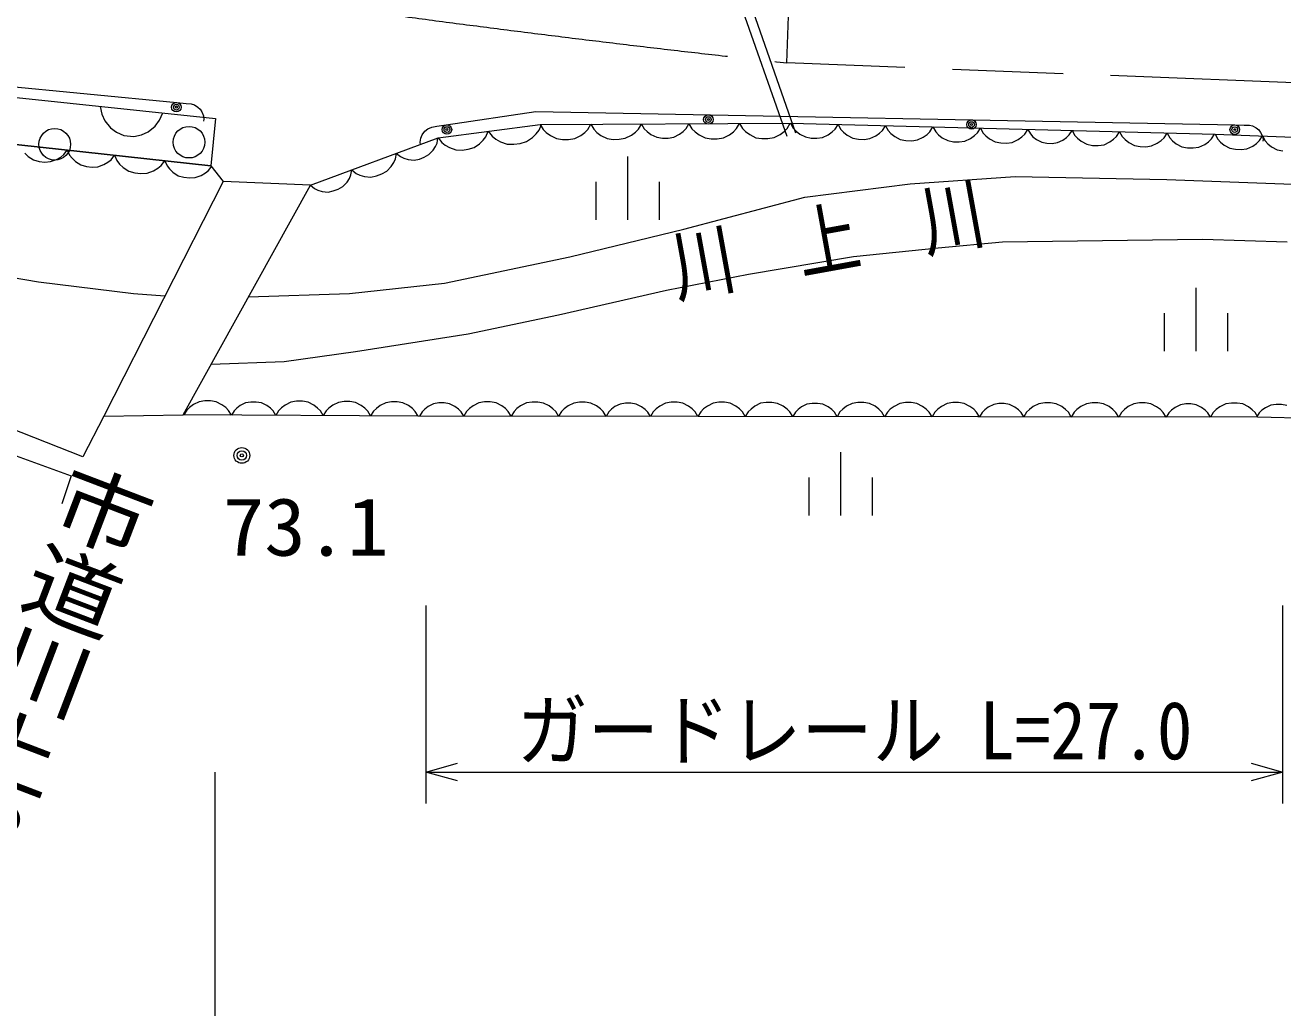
# Model space of a CAD drawing. Units: millimetres, scale not verified. Extents: x 40000 to 680000, y 20000 to 380000.
# Drawn here: x 433569 to 473317, y 235842 to 266900 of the extents above; entities that cross this region are included whole.
import ezdxf
from ezdxf.enums import TextEntityAlignment as Align

# ---------------------------------------------------------------- set-up
doc = ezdxf.new("R2010")
doc.units = ezdxf.units.MM
doc.header["$LTSCALE"] = 1000
doc.linetypes.add('CHAIN', pattern=[18.5, 12, -1.5, 3.5, -1.5])
for name, color, linetype, lineweight in [('M-BGD', 7, 'Continuous', 13), ('M-BMK', 2, 'CHAIN', 13), ('M-STR-HTXT', 7, 'Continuous', 13)]:
    doc.layers.add(name, color=color, linetype=linetype, lineweight=lineweight)
doc.layers.add('M-BGD-HTXT', color=7, linetype='Continuous')
doc.styles.add('@ＭＳ ゴシック', font='')
doc.styles.add('ＭＳ ゴシック', font='')
doc.styles.get('@ＭＳ ゴシック').set_extended_font_data('@MS Gothic')
doc.styles.get('ＭＳ ゴシック').set_extended_font_data('MS Gothic')

msp = doc.modelspace()

# ---------------------------------------------------------------- linework, layer by layer
at = {"layer": 'M-BGD'}
for p, q in [((456117, 267746), (457636, 263397)), ((456401, 267845), (457919, 263496)), ((415984, 266622), (438361, 264455)), ((439434, 262453), (415269, 265104)), ((428956, 265066), (439588, 263952)), ((435935, 264334), (435990, 264087)), ((438361, 264455), (438660, 264426)), ((438660, 264426), (438819, 264410)), ((438819, 264410), (438917, 264381)), ((438917, 264381), (439030, 264310)), ((425951, 263932), (439434, 262453)), ((435990, 264087), (436088, 263876)), ((437820, 263895), (437924, 264126)), ((439030, 264310), (439104, 264242)), ((439104, 264242), (439156, 264157)), ((439156, 264157), (439204, 264032)), ((439204, 264032), (439215, 263930)), ((439215, 263930), (439209, 263870)), ((439588, 263952), (439434, 262453)), ((446877, 263748), (449704, 264172)), ((449704, 264172), (471798, 263748)), ((436088, 263876), (436266, 263656)), ((436266, 263656), (436453, 263516)), ((437249, 263432), (437460, 263531)), ((437460, 263531), (437680, 263709)), ((437680, 263709), (437820, 263895)), ((446116, 263432), (446200, 263545)), ((446200, 263545), (446290, 263620)), ((446290, 263620), (446422, 263680)), ((446422, 263680), (446580, 263704)), ((446580, 263704), (446877, 263748)), ((446618, 263337), (449846, 263759)), ((448130, 263373), (448205, 263545)), ((448205, 263545), (448328, 263389)), ((449724, 263469), (449811, 263583)), ((449811, 263583), (449890, 263765)), ((449846, 263759), (457760, 263798)), ((449846, 263759), (449942, 263600)), ((449942, 263600), (450039, 263504)), ((451255, 263510), (451350, 263607)), ((451350, 263607), (451446, 263767)), ((451446, 263767), (451542, 263608)), ((451542, 263608), (451639, 263512)), ((452855, 263518), (452950, 263614)), ((452950, 263614), (453046, 263775)), ((453046, 263775), (453136, 263625)), ((453136, 263625), (453227, 263536)), ((453227, 263536), (453347, 263446)), ((454247, 263451), (454367, 263541)), ((454367, 263541), (454456, 263632)), ((454456, 263632), (454546, 263782)), ((454546, 263782), (454642, 263623)), ((454642, 263623), (454739, 263527)), ((455827, 263436), (455955, 263533)), ((455955, 263533), (456050, 263630)), ((456050, 263630), (456146, 263790)), ((456146, 263790), (456242, 263630)), ((456242, 263630), (456339, 263535)), ((456339, 263535), (456467, 263440)), ((457427, 263444), (457555, 263541)), ((457555, 263541), (457650, 263637)), ((457650, 263637), (457746, 263798)), ((457760, 263798), (471176, 263452)), ((457760, 263798), (457846, 263646)), ((457846, 263646), (457934, 263553)), ((457934, 263553), (458051, 263460)), ((459073, 263524), (459166, 263612)), ((459166, 263612), (459259, 263759)), ((459259, 263759), (459346, 263607)), ((459346, 263607), (459433, 263515)), ((460573, 263485), (460665, 263573)), ((460665, 263573), (460759, 263721)), ((460759, 263721), (460845, 263568)), ((460845, 263568), (460933, 263476)), ((462072, 263447), (462165, 263534)), ((462165, 263534), (462258, 263682)), ((462258, 263682), (462345, 263530)), ((462345, 263530), (462432, 263437)), ((463664, 263496), (463758, 263643)), ((463758, 263643), (463844, 263491)), ((465164, 263457), (465257, 263605)), ((465257, 263605), (465338, 263462)), ((466569, 263431), (466657, 263569)), ((466657, 263569), (466743, 263416)), ((468063, 263382), (468156, 263530)), ((468156, 263530), (468243, 263378)), ((471798, 263748), (472098, 263742)), ((472098, 263742), (472258, 263739)), ((472258, 263739), (472358, 263717)), ((472358, 263717), (472477, 263655)), ((472477, 263655), (472556, 263594)), ((472556, 263594), (472614, 263512)), ((436453, 263516), (436683, 263411)), ((436683, 263411), (437002, 263378)), ((437002, 263378), (437249, 263432)), ((442584, 261838), (446618, 263337)), ((446049, 263199), (446071, 263324)), ((446061, 263120), (446049, 263199)), ((446071, 263324), (446116, 263432)), ((446536, 263067), (446585, 263175)), ((446585, 263175), (446615, 263336)), ((446618, 263337), (446734, 263191)), ((446734, 263191), (446842, 263108)), ((447755, 263034), (447933, 263154)), ((447933, 263154), (448048, 263266)), ((448048, 263266), (448130, 263373)), ((448328, 263389), (448442, 263301)), ((448442, 263301), (448591, 263218)), ((448591, 263218), (448806, 263143)), ((448806, 263143), (449013, 263136)), ((449013, 263136), (449215, 263162)), ((449215, 263162), (449413, 263223)), ((449413, 263223), (449602, 263350)), ((449602, 263350), (449724, 263469)), ((450039, 263504), (450167, 263409)), ((450167, 263409), (450360, 263314)), ((450360, 263314), (450552, 263283)), ((450552, 263283), (450744, 263284)), ((450744, 263284), (450936, 263317)), ((450936, 263317), (451127, 263414)), ((451127, 263414), (451255, 263510)), ((451639, 263512), (451767, 263417)), ((451767, 263417), (451960, 263322)), ((451960, 263322), (452152, 263291)), ((452152, 263291), (452344, 263292)), ((452344, 263292), (452536, 263324)), ((452536, 263324), (452727, 263421)), ((452727, 263421), (452855, 263518)), ((453347, 263446), (453528, 263357)), ((453528, 263357), (453708, 263328)), ((453708, 263328), (453888, 263329)), ((453888, 263329), (454068, 263360)), ((454068, 263360), (454247, 263451)), ((454739, 263527), (454867, 263432)), ((454867, 263432), (455060, 263337)), ((455060, 263337), (455252, 263306)), ((455252, 263306), (455444, 263307)), ((455444, 263307), (455636, 263340)), ((455636, 263340), (455827, 263436)), ((456467, 263440), (456660, 263344)), ((456660, 263344), (456852, 263313)), ((456852, 263313), (457044, 263314)), ((457044, 263314), (457236, 263347)), ((457236, 263347), (457427, 263444)), ((458051, 263460), (458229, 263366)), ((458229, 263366), (458408, 263331)), ((458408, 263331), (458588, 263326)), ((458588, 263326), (458769, 263352)), ((458769, 263352), (458951, 263437)), ((458951, 263437), (459073, 263524)), ((459433, 263515), (459551, 263422)), ((459551, 263422), (459728, 263327)), ((459728, 263327), (459908, 263292)), ((459908, 263292), (460088, 263288)), ((460088, 263288), (460268, 263313)), ((460268, 263313), (460450, 263398)), ((460450, 263398), (460573, 263485)), ((460933, 263476), (461050, 263383)), ((461050, 263383), (461228, 263288)), ((461228, 263288), (461407, 263254)), ((461407, 263254), (461587, 263249)), ((461587, 263249), (461768, 263274)), ((461768, 263274), (461950, 263360)), ((461950, 263360), (462072, 263447)), ((462432, 263437), (462550, 263344)), ((462550, 263344), (462727, 263250)), ((462727, 263250), (462907, 263215)), ((462907, 263215), (463087, 263210)), ((463087, 263210), (463267, 263236)), ((463267, 263236), (463449, 263321)), ((463449, 263321), (463572, 263408)), ((463572, 263408), (463664, 263496)), ((463844, 263491), (463932, 263399)), ((463932, 263399), (464049, 263306)), ((464049, 263306), (464227, 263211)), ((464227, 263211), (464406, 263176)), ((464406, 263176), (464586, 263172)), ((464586, 263172), (464767, 263197)), ((464767, 263197), (464949, 263282)), ((464949, 263282), (465071, 263369)), ((465071, 263369), (465164, 263457)), ((465338, 263462), (465420, 263376)), ((465420, 263376), (465529, 263289)), ((465529, 263289), (465695, 263201)), ((465695, 263201), (465862, 263169)), ((465862, 263169), (466030, 263165)), ((466030, 263165), (466199, 263188)), ((466199, 263188), (466369, 263268)), ((466369, 263268), (466483, 263349)), ((466483, 263349), (466569, 263431)), ((466743, 263416), (466831, 263324)), ((466831, 263324), (466948, 263231)), ((466948, 263231), (467126, 263136)), ((467126, 263136), (467305, 263102)), ((467666, 263122), (467848, 263208)), ((467848, 263208), (467970, 263295)), ((467970, 263295), (468063, 263382)), ((468243, 263378), (468330, 263285)), ((468330, 263285), (468448, 263192)), ((468448, 263192), (468625, 263098)), ((469165, 263084), (469348, 263169)), ((469348, 263169), (469470, 263256)), ((469470, 263256), (469562, 263344)), ((469562, 263344), (469656, 263491)), ((469656, 263491), (469742, 263339)), ((469742, 263339), (469830, 263247)), ((469830, 263247), (469947, 263154)), ((469947, 263154), (470125, 263059)), ((470847, 263130), (470969, 263217)), ((470969, 263217), (471062, 263305)), ((471062, 263305), (471155, 263453)), ((471176, 263452), (478706, 263183)), ((471176, 263452), (471261, 263299)), ((471261, 263299), (471348, 263206)), ((471348, 263206), (471464, 263112)), ((472364, 263079), (472487, 263165)), ((472487, 263165), (472580, 263252)), ((472580, 263252), (472675, 263399)), ((472614, 263512), (472672, 263391)), ((472672, 263391), (472690, 263291)), ((472675, 263399), (472760, 263245)), ((472690, 263291), (472689, 263231)), ((472760, 263245), (472847, 263152)), ((472847, 263152), (472963, 263058)), ((433559, 262856), (433669, 262754)), ((433669, 262754), (433838, 262645)), ((434692, 262732), (434792, 262812)), ((434792, 262812), (434898, 262951)), ((434898, 262951), (434971, 262792)), ((434971, 262792), (435050, 262693)), ((436283, 262648), (436389, 262787)), ((436389, 262787), (436467, 262618)), ((445271, 262676), (445303, 262848)), ((445303, 262848), (445430, 262746)), ((445430, 262746), (445538, 262697)), ((446184, 262727), (446332, 262812)), ((446332, 262812), (446460, 262949)), ((446460, 262949), (446536, 263067)), ((446842, 263108), (446981, 263029)), ((446981, 263029), (447184, 262959)), ((447184, 262959), (447379, 262952)), ((447379, 262952), (447569, 262977)), ((447569, 262977), (447755, 263034)), ((452602, 262749), (452602, 260749)), ((467305, 263102), (467485, 263097)), ((467485, 263097), (467666, 263122)), ((468625, 263098), (468805, 263063)), ((468805, 263063), (468985, 263058)), ((468985, 263058), (469165, 263084)), ((470125, 263059), (470304, 263024)), ((470304, 263024), (470484, 263020)), ((470484, 263020), (470665, 263045)), ((470665, 263045), (470847, 263130)), ((471464, 263112), (471641, 263015)), ((471641, 263015), (471820, 262979)), ((471820, 262979), (472000, 262972)), ((472000, 262972), (472181, 262996)), ((472181, 262996), (472364, 263079)), ((472963, 263058), (473140, 262962)), ((473140, 262962), (473319, 262925)), ((433838, 262645), (434013, 262595)), ((434013, 262595), (434192, 262575)), ((434192, 262575), (434375, 262586)), ((434375, 262586), (434563, 262656)), ((434563, 262656), (434692, 262732)), ((435050, 262693), (435160, 262590)), ((435160, 262590), (435329, 262481)), ((435329, 262481), (435505, 262432)), ((435505, 262432), (435683, 262412)), ((435683, 262412), (435866, 262422)), ((435866, 262422), (436054, 262492)), ((436054, 262492), (436183, 262568)), ((436183, 262568), (436283, 262648)), ((436467, 262618), (436552, 262512)), ((436552, 262512), (436668, 262402)), ((436668, 262402), (436849, 262286)), ((437623, 262298), (437760, 262379)), ((437760, 262379), (437866, 262464)), ((437866, 262464), (437979, 262613)), ((437979, 262613), (438052, 262454)), ((438052, 262454), (438132, 262355)), ((438132, 262355), (438241, 262252)), ((439364, 262310), (439470, 262449)), ((439434, 262453), (439822, 261964)), ((444999, 262287), (445137, 262434)), ((445137, 262434), (445218, 262561)), ((445218, 262561), (445271, 262676)), ((445538, 262697), (445673, 262657)), ((445673, 262657), (445859, 262637)), ((445859, 262637), (446027, 262669)), ((446027, 262669), (446184, 262727)), ((439822, 261964), (436057, 254544)), ((436849, 262286), (437036, 262233)), ((437036, 262233), (437227, 262212)), ((437227, 262212), (437421, 262223)), ((437421, 262223), (437623, 262298)), ((438241, 262252), (438410, 262143)), ((438410, 262143), (438586, 262094)), ((438586, 262094), (438765, 262074)), ((438765, 262074), (438947, 262084)), ((438947, 262084), (439136, 262154)), ((439136, 262154), (439265, 262230)), ((439265, 262230), (439364, 262310)), ((442584, 261838), (439822, 261964)), ((443613, 261802), (443742, 261940)), ((443742, 261940), (443817, 262057)), ((443817, 262057), (443867, 262165)), ((443867, 262165), (443897, 262326)), ((443897, 262326), (444033, 262217)), ((444033, 262217), (444149, 262164)), ((444149, 262164), (444293, 262121)), ((444293, 262121), (444493, 262099)), ((444493, 262099), (444672, 262134)), ((444672, 262134), (444841, 262197)), ((444841, 262197), (444999, 262287)), ((451602, 261949), (451602, 260749)), ((453602, 261949), (453602, 260749)), ((461537, 261885), (464859, 262115)), ((464859, 262115), (469654, 262023)), ((469654, 262023), (478282, 261700)), ((438567, 254581), (442584, 261838)), ((442584, 261838), (442712, 261736)), ((442712, 261736), (442820, 261687)), ((442820, 261687), (442954, 261647)), ((442954, 261647), (443141, 261627)), ((443141, 261627), (443308, 261659)), ((443308, 261659), (443466, 261718)), ((443466, 261718), (443613, 261802)), ((458215, 261469), (461537, 261885)), ((454385, 260454), (458215, 261469)), ((450785, 259577), (454385, 260454)), ((464454, 260039), (462424, 259854)), ((470776, 260131), (464454, 260039)), ((473453, 260039), (470776, 260131)), ((446817, 258747), (450785, 259577)), ((459748, 259577), (456425, 259024)), ((462424, 259854), (459748, 259577)), ((431820, 259162), (433989, 258793)), ((433989, 258793), (436988, 258424)), ((456425, 259024), (453841, 258516)), ((436988, 258424), (437984, 258341)), ((440632, 258312), (443818, 258424)), ((443818, 258424), (446817, 258747)), ((453841, 258516), (450427, 257732)), ((470568, 258598), (470568, 256598)), ((450427, 257732), (447566, 257132)), ((469568, 257798), (469568, 256598)), ((471568, 257798), (471568, 256598)), ((447566, 257132), (444013, 256578)), ((444013, 256578), (441752, 256255)), ((441752, 256255), (439452, 256179)), ((435392, 253252), (430335, 255245)), ((438768, 254820), (438678, 254730)), ((438889, 254909), (438768, 254820)), ((439069, 254998), (438889, 254909)), ((439249, 255027), (439069, 254998)), ((439429, 255027), (439249, 255027)), ((439609, 254996), (439429, 255027)), ((439789, 254905), (439609, 254996)), ((439908, 254814), (439789, 254905)), ((439998, 254724), (439908, 254814)), ((440256, 254796), (440172, 254713)), ((440369, 254880), (440256, 254796)), ((440537, 254963), (440369, 254880)), ((440705, 254990), (440537, 254963)), ((440873, 254989), (440705, 254990)), ((441041, 254961), (440873, 254989)), ((441209, 254876), (441041, 254961)), ((441320, 254791), (441209, 254876)), ((441404, 254707), (441320, 254791)), ((441668, 254805), (441578, 254716)), ((441789, 254895), (441668, 254805)), ((441969, 254984), (441789, 254895)), ((442149, 255013), (441969, 254984)), ((442329, 255012), (442149, 255013)), ((442509, 254981), (442329, 255012)), ((442689, 254890), (442509, 254981)), ((442808, 254800), (442689, 254890)), ((442898, 254709), (442808, 254800)), ((443168, 254798), (443078, 254708)), ((443289, 254887), (443168, 254798)), ((443469, 254976), (443289, 254887)), ((443649, 255006), (443469, 254976)), ((443829, 255005), (443649, 255006)), ((444009, 254974), (443829, 255005)), ((444189, 254883), (444009, 254974)), ((444308, 254792), (444189, 254883)), ((444398, 254702), (444308, 254792)), ((444668, 254790), (444578, 254701)), ((444789, 254880), (444668, 254790)), ((444969, 254969), (444789, 254880)), ((445149, 254998), (444969, 254969)), ((445329, 254997), (445149, 254998)), ((445509, 254966), (445329, 254997)), ((445689, 254875), (445509, 254966)), ((445808, 254785), (445689, 254875)), ((445898, 254694), (445808, 254785)), ((446309, 254851), (446197, 254768)), ((446478, 254935), (446309, 254851)), ((446646, 254963), (446478, 254935)), ((446814, 254963), (446646, 254963)), ((446982, 254935), (446814, 254963)), ((447149, 254850), (446982, 254935)), ((447261, 254766), (447149, 254850)), ((447729, 254871), (447609, 254782)), ((447910, 254961), (447729, 254871)), ((448090, 254991), (447910, 254961)), ((448270, 254991), (448090, 254991)), ((448450, 254960), (448270, 254991)), ((448629, 254870), (448450, 254960)), ((448749, 254780), (448629, 254870)), ((449229, 254869), (449109, 254780)), ((449410, 254959), (449229, 254869)), ((449590, 254989), (449410, 254959)), ((449770, 254989), (449590, 254989)), ((449950, 254958), (449770, 254989)), ((450129, 254868), (449950, 254958)), ((450249, 254778), (450129, 254868)), ((450729, 254867), (450609, 254777)), ((450910, 254957), (450729, 254867)), ((451090, 254987), (450910, 254957)), ((451270, 254987), (451090, 254987)), ((451450, 254956), (451270, 254987)), ((451629, 254866), (451450, 254956)), ((451749, 254776), (451629, 254866)), ((452209, 254843), (452097, 254759)), ((452378, 254927), (452209, 254843)), ((452546, 254955), (452378, 254927)), ((452714, 254955), (452546, 254955)), ((452882, 254926), (452714, 254955)), ((453049, 254842), (452882, 254926)), ((453161, 254758), (453049, 254842)), ((453629, 254863), (453509, 254773)), ((453810, 254953), (453629, 254863)), ((453990, 254983), (453810, 254953)), ((454170, 254983), (453990, 254983)), ((454350, 254952), (454170, 254983)), ((454529, 254862), (454350, 254952)), ((454649, 254772), (454529, 254862)), ((455129, 254861), (455009, 254771)), ((455310, 254951), (455129, 254861)), ((455490, 254981), (455310, 254951)), ((455670, 254980), (455490, 254981)), ((455850, 254950), (455670, 254980)), ((456029, 254860), (455850, 254950)), ((456149, 254770), (456029, 254860)), ((456629, 254859), (456509, 254769)), ((456810, 254949), (456629, 254859)), ((456990, 254979), (456810, 254949)), ((457170, 254978), (456990, 254979)), ((457350, 254948), (457170, 254978)), ((457529, 254858), (457350, 254948)), ((457649, 254768), (457529, 254858)), ((458109, 254835), (457997, 254751)), ((458278, 254919), (458109, 254835)), ((458446, 254947), (458278, 254919)), ((458614, 254946), (458446, 254947)), ((458782, 254918), (458614, 254946)), ((458949, 254834), (458782, 254918)), ((459061, 254750), (458949, 254834)), ((459529, 254855), (459409, 254765)), ((459710, 254945), (459529, 254855)), ((459890, 254975), (459710, 254945)), ((460070, 254974), (459890, 254975)), ((460250, 254944), (460070, 254974)), ((460429, 254854), (460250, 254944)), ((460549, 254764), (460429, 254854)), ((461029, 254853), (460909, 254763)), ((461210, 254943), (461029, 254853)), ((461390, 254972), (461210, 254943)), ((461570, 254972), (461390, 254972)), ((461750, 254942), (461570, 254972)), ((461929, 254852), (461750, 254942)), ((462049, 254762), (461929, 254852)), ((462529, 254851), (462409, 254761)), ((462710, 254941), (462529, 254851)), ((462890, 254970), (462710, 254941)), ((463070, 254970), (462890, 254970)), ((463250, 254940), (463070, 254970)), ((463429, 254850), (463250, 254940)), ((463549, 254759), (463429, 254850)), ((464009, 254827), (463897, 254743)), ((464178, 254911), (464009, 254827)), ((464346, 254938), (464178, 254911)), ((464514, 254938), (464346, 254938)), ((464682, 254910), (464514, 254938)), ((464849, 254826), (464682, 254910)), ((464961, 254742), (464849, 254826)), ((465429, 254847), (465309, 254757)), ((465610, 254937), (465429, 254847)), ((465790, 254966), (465610, 254937)), ((465970, 254966), (465790, 254966)), ((466150, 254936), (465970, 254966)), ((466329, 254846), (466150, 254936)), ((466449, 254755), (466329, 254846)), ((466929, 254845), (466809, 254755)), ((467110, 254935), (466929, 254845)), ((467290, 254964), (467110, 254935)), ((467470, 254964), (467290, 254964)), ((467650, 254934), (467470, 254964)), ((467829, 254844), (467650, 254934)), ((467949, 254753), (467829, 254844)), ((468429, 254843), (468309, 254753)), ((468610, 254932), (468429, 254843)), ((468790, 254962), (468610, 254932)), ((468970, 254962), (468790, 254962)), ((469150, 254932), (468970, 254962)), ((469329, 254841), (469150, 254932)), ((469449, 254751), (469329, 254841)), ((469909, 254819), (469797, 254735)), ((470078, 254902), (469909, 254819)), ((470246, 254930), (470078, 254902)), ((470414, 254930), (470246, 254930)), ((470582, 254902), (470414, 254930)), ((470749, 254817), (470582, 254902)), ((470861, 254733), (470749, 254817)), ((471329, 254839), (471209, 254749)), ((471510, 254928), (471329, 254839)), ((471690, 254958), (471510, 254928)), ((471870, 254958), (471690, 254958)), ((472050, 254928), (471870, 254958)), ((472229, 254837), (472050, 254928)), ((472349, 254747), (472229, 254837)), ((472772, 254809), (472658, 254728)), ((472942, 254890), (472772, 254809)), ((473110, 254914), (472942, 254890)), ((473278, 254910), (473110, 254914)), ((473446, 254878), (473278, 254910)), ((430187, 254396), (435023, 252661)), ((436057, 254544), (435392, 253252)), ((436057, 254544), (438567, 254581)), ((445987, 254544), (438567, 254581)), ((438678, 254730), (438587, 254581)), ((440087, 254573), (439998, 254724)), ((440172, 254713), (440087, 254573)), ((441487, 254566), (441404, 254707)), ((441578, 254716), (441487, 254566)), ((442987, 254559), (442898, 254709)), ((443078, 254708), (442987, 254559)), ((444487, 254551), (444398, 254702)), ((444578, 254701), (444487, 254551)), ((445987, 254544), (445898, 254694)), ((472529, 254507), (445987, 254544)), ((446113, 254684), (446029, 254544)), ((446197, 254768), (446113, 254684)), ((447345, 254682), (447261, 254766)), ((447429, 254542), (447345, 254682)), ((447519, 254692), (447429, 254542)), ((447609, 254782), (447519, 254692)), ((448839, 254690), (448749, 254780)), ((448929, 254540), (448839, 254690)), ((449019, 254690), (448929, 254540)), ((449109, 254780), (449019, 254690)), ((450339, 254688), (450249, 254778)), ((450429, 254538), (450339, 254688)), ((450519, 254688), (450429, 254538)), ((450609, 254777), (450519, 254688)), ((451839, 254686), (451749, 254776)), ((451929, 254536), (451839, 254686)), ((452013, 254676), (451929, 254536)), ((452097, 254759), (452013, 254676)), ((453245, 254674), (453161, 254758)), ((453329, 254534), (453245, 254674)), ((453419, 254684), (453329, 254534)), ((453509, 254773), (453419, 254684)), ((454739, 254682), (454649, 254772)), ((454829, 254532), (454739, 254682)), ((454919, 254681), (454829, 254532)), ((455009, 254771), (454919, 254681)), ((456239, 254680), (456149, 254770)), ((456329, 254530), (456239, 254680)), ((456419, 254679), (456329, 254530)), ((456509, 254769), (456419, 254679)), ((457739, 254678), (457649, 254768)), ((457829, 254527), (457739, 254678)), ((457913, 254667), (457829, 254527)), ((457997, 254751), (457913, 254667)), ((459145, 254666), (459061, 254750)), ((459229, 254525), (459145, 254666)), ((459319, 254675), (459229, 254525)), ((459409, 254765), (459319, 254675)), ((460639, 254674), (460549, 254764)), ((460729, 254523), (460639, 254674)), ((460819, 254673), (460729, 254523)), ((460909, 254763), (460819, 254673)), ((462139, 254671), (462049, 254762)), ((462229, 254521), (462139, 254671)), ((462319, 254671), (462229, 254521)), ((462409, 254761), (462319, 254671)), ((463639, 254669), (463549, 254759)), ((463729, 254519), (463639, 254669)), ((463813, 254659), (463729, 254519)), ((463897, 254743), (463813, 254659)), ((465045, 254657), (464961, 254742)), ((465129, 254517), (465045, 254657)), ((465219, 254667), (465129, 254517)), ((465309, 254757), (465219, 254667)), ((466539, 254665), (466449, 254755)), ((466629, 254515), (466539, 254665)), ((466719, 254665), (466629, 254515)), ((466809, 254755), (466719, 254665)), ((468039, 254663), (467949, 254753)), ((468129, 254513), (468039, 254663)), ((468219, 254663), (468129, 254513)), ((468309, 254753), (468219, 254663)), ((469539, 254661), (469449, 254751)), ((469629, 254511), (469539, 254661)), ((469713, 254651), (469629, 254511)), ((469797, 254735), (469713, 254651)), ((470945, 254649), (470861, 254733)), ((471029, 254509), (470945, 254649)), ((471119, 254659), (471029, 254509)), ((471209, 254749), (471119, 254659)), ((472439, 254657), (472349, 254747)), ((472529, 254507), (472439, 254657)), ((472572, 254646), (472485, 254508)), ((479483, 254347), (472529, 254507)), ((472658, 254728), (472572, 254646)), ((459335, 253405), (459335, 251405)), ((435023, 252661), (434728, 251775)), ((458335, 252605), (458335, 251405)), ((460335, 252605), (460335, 251405))]:
    msp.add_line(p, q, dxfattribs=at)
for centre, radius in [((438347, 264306), 150), ((438347, 264306), 90), ((438347, 264306), 30), ((455161, 263917), 150), ((455161, 263917), 90), ((455161, 263917), 30), ((434506, 263137), 500), ((438748, 263202), 500), ((446899, 263600), 150), ((446899, 263600), 90), ((446899, 263600), 30), ((463478, 263758), 150), ((463478, 263758), 90), ((463478, 263758), 30), ((471796, 263598), 150), ((471796, 263598), 90), ((471796, 263598), 30), ((440417, 253302), 250), ((440417, 253302), 150), ((440417, 253302), 50)]:
    msp.add_circle(centre, radius, dxfattribs=at)
at = {"layer": 'M-BMK'}
msp.add_line((479861, 264835), (457642, 265707), dxfattribs=at)
msp.add_arc((511799, 762766), 500000, 262.19063, 263.78184, dxfattribs=at)
at = {"layer": 'M-STR-HTXT'}
for p, q in [((457642, 265707), (458729, 295879)), ((446232, 248555), (446232, 242296)), ((473315, 242296), (473315, 248555)), ((439576, 232169), (439576, 243296)), ((446232, 243296), (447232, 243576)), ((447232, 243016), (446232, 243296)), ((446232, 243296), (473315, 243296)), ((472315, 243576), (473315, 243296)), ((473315, 243296), (472315, 243016))]:
    msp.add_line(p, q, dxfattribs=at)

# ---------------------------------------------------------------- texts
at = {"layer": 'M-BGD', "style": 'ＭＳ ゴシック', "width": 1.05}
msp.add_text('73.1', height=1833, dxfattribs=at).set_placement((439817, 249582), align=Align.BOTTOM_LEFT)
at = {"layer": 'M-BGD-HTXT', "style": 'ＭＳ ゴシック', "width": 0.8}
msp.add_text('川\u3000上\u3000川', height=1833, rotation=10.3, dxfattribs=at).set_placement((454262, 257780), align=Align.BOTTOM_LEFT)
at = {"layer": 'M-BGD-HTXT', "style": '@ＭＳ ゴシック', "width": 0.9}
msp.add_text('市道川上6号線', height=2199, rotation=249.1, dxfattribs=at).set_placement((436507, 252824), align=Align.MIDDLE_LEFT)
at = {"layer": 'M-STR-HTXT', "style": 'ＭＳ ゴシック', "width": 0.9}
msp.add_text('ガードレール L=27.0', height=1833, dxfattribs=at).set_placement((449102, 243147), align=Align.BOTTOM_LEFT)

doc.saveas('drawing.dxf')
